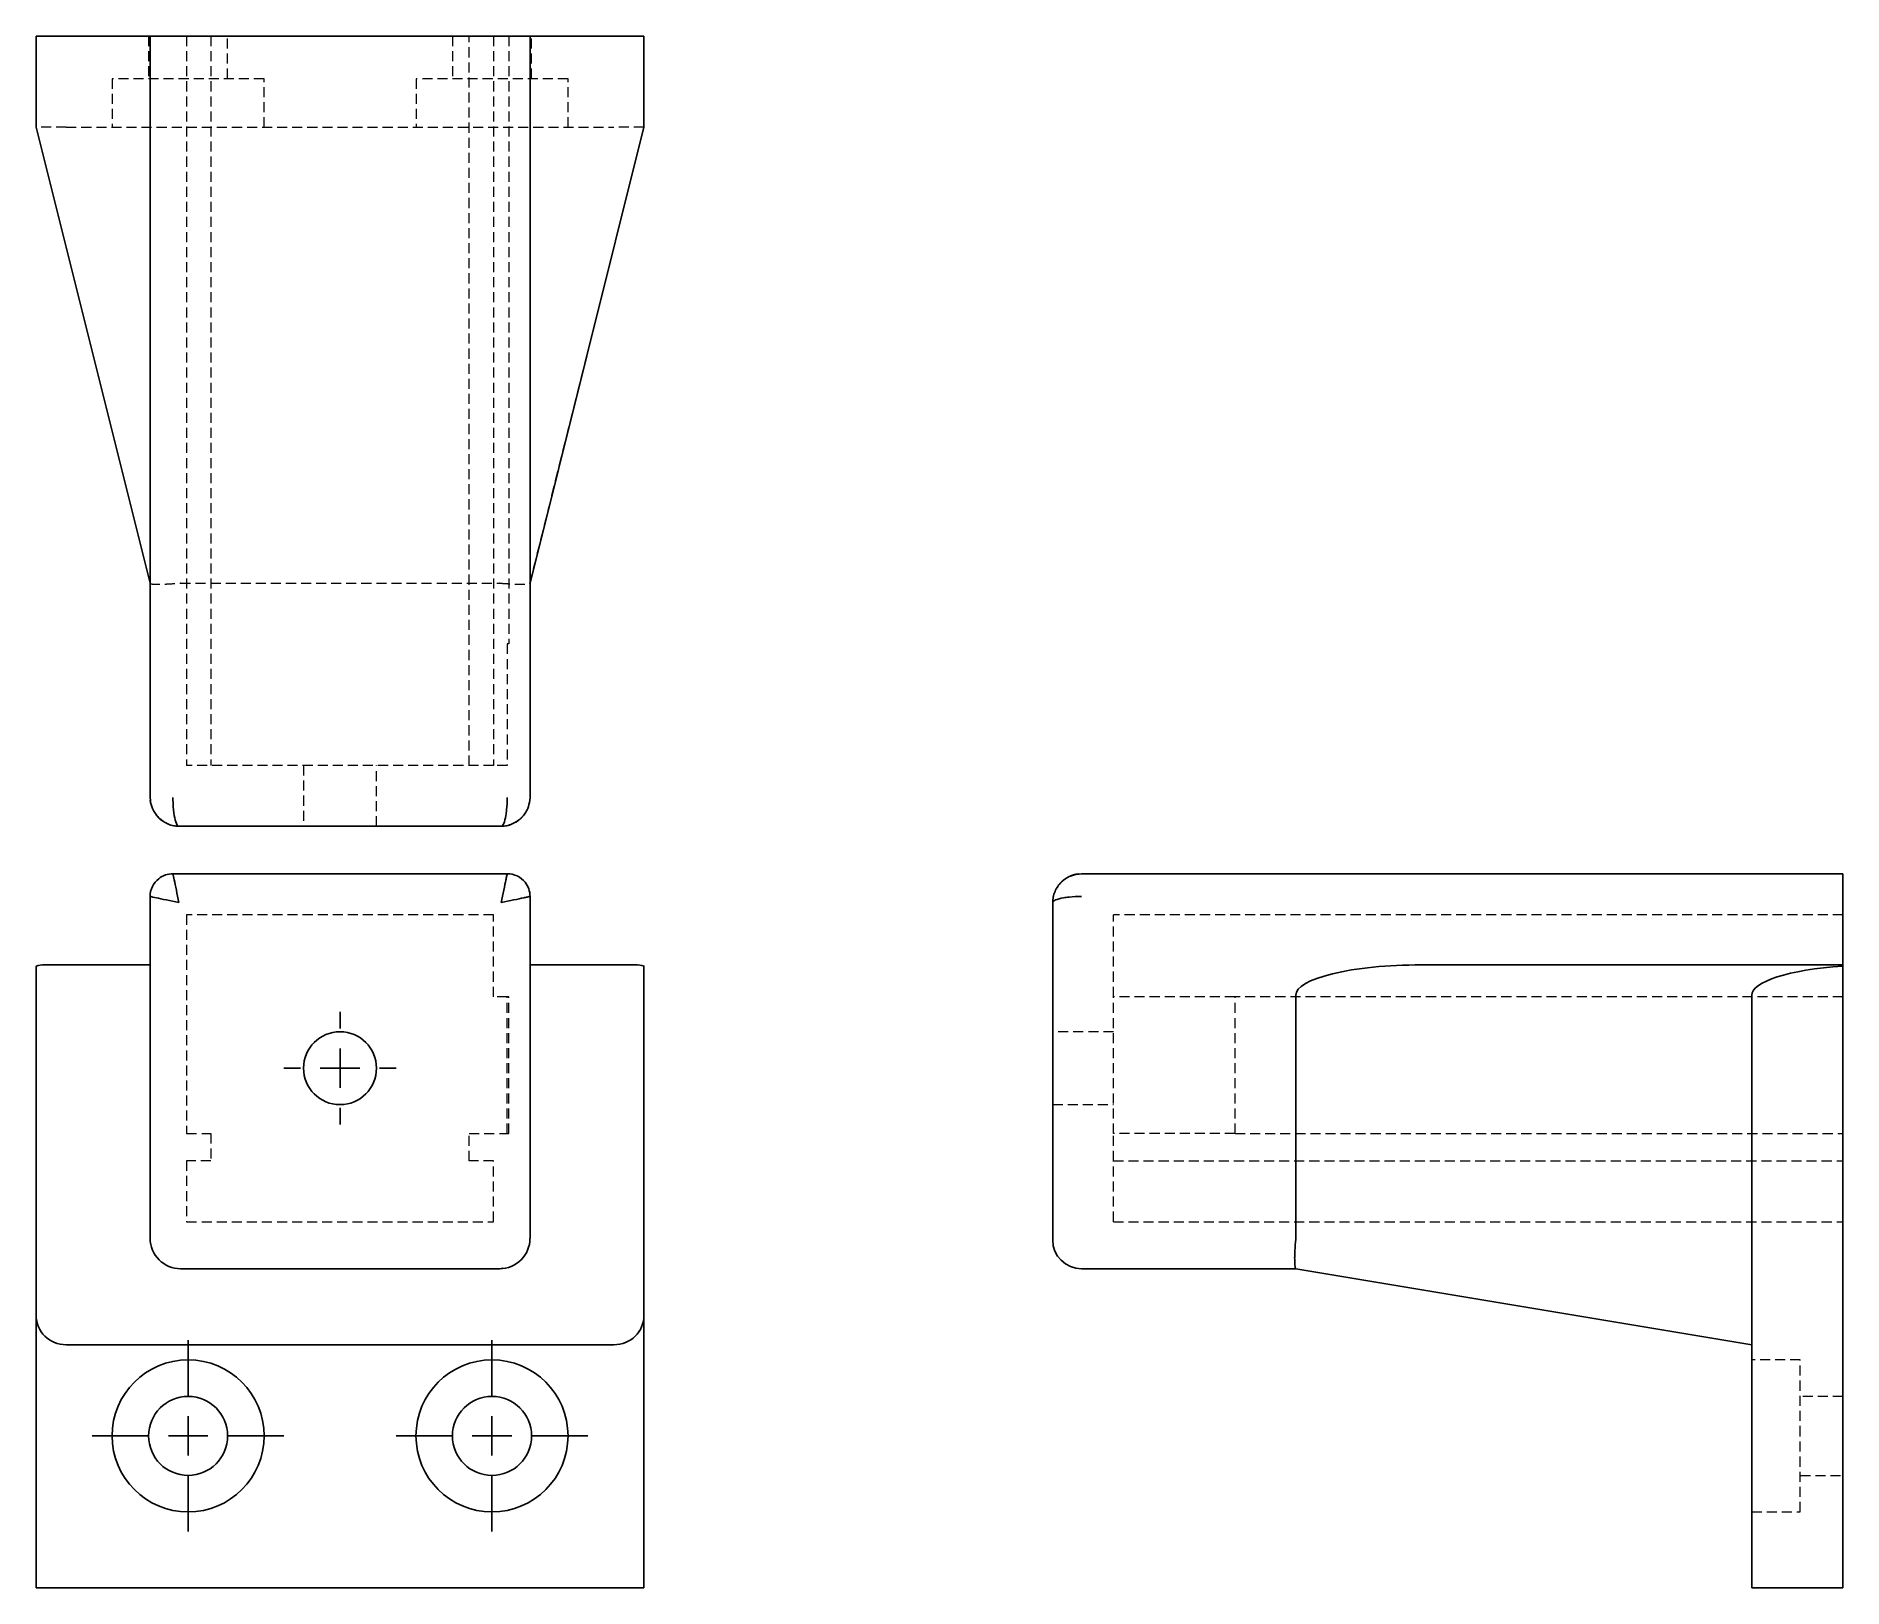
# Model space of a CAD drawing. Header units: millimetres. Extents: x 45 to 273, y 12 to 208.
import ezdxf

# ---------------------------------------------------------------- set-up
doc = ezdxf.new("R2010")
doc.units = ezdxf.units.MM
doc.linetypes.add('HIDDEN', pattern=[1.905, 1.27, -0.635])
doc.layers.add('10', color=7, linetype='Continuous')

# ---------------------------------------------------------------- blocks, each defined once
blk = doc.blocks.new('SW_CENTERMARKSYMBOL_0')
at = {"layer": '10', "color": 0}
for p, q in [((0, 5), (0, 12.11)), ((0, 0), (0, 2.5)), ((-5, 0), (-12.11, 0)), ((0, 0), (-2.5, 0)), ((0, 0), (0, -2.5)), ((0, 0), (2.5, 0)), ((5, 0), (12.11, 0)), ((0, -5), (0, -12.11))]:
    blk.add_line(p, q, dxfattribs=at)
blk = doc.blocks.new('SW_CENTERMARKSYMBOL_1')
at = {"layer": '10', "color": 0}
for p, q in [((0, 5), (0, 12.11)), ((0, 0), (0, 2.5)), ((-5, 0), (-12.11, 0)), ((0, 0), (-2.5, 0)), ((0, 0), (0, -2.5)), ((0, 0), (2.5, 0)), ((5, 0), (12.11, 0)), ((0, -5), (0, -12.11))]:
    blk.add_line(p, q, dxfattribs=at)
blk = doc.blocks.new('SW_CENTERMARKSYMBOL_2')
at = {"layer": '10', "color": 0}
for p, q in [((0, 5), (0, 7.11)), ((0, 0), (0, 2.5)), ((-5, 0), (-7.11, 0)), ((0, 0), (-2.5, 0)), ((0, 0), (0, -2.5)), ((0, 0), (2.5, 0)), ((5, 0), (7.11, 0)), ((0, -5), (0, -7.11))]:
    blk.add_line(p, q, dxfattribs=at)

msp = doc.modelspace()

# ---------------------------------------------------------------- linework, layer by layer
at = {"color": 7, "linetype": 'Continuous', "lineweight": 25}
for p, q in [((44.58, 196.47), (44.58, 208)), ((44.58, 208), (45.65, 208)), ((45.65, 208), (58.98, 208)), ((58.98, 111.75), (58.98, 208)), ((58.98, 208), (61.87, 208)), ((58.98, 208), (58.98, 154.68)), ((104.13, 208), (61.87, 208)), ((104.13, 208), (107.02, 208)), ((107.02, 111.75), (107.02, 208)), ((107.02, 154.68), (107.02, 208)), ((107.02, 208), (120.35, 208)), ((120.35, 208), (121.42, 208)), ((121.42, 208), (121.42, 196.47)), ((58.98, 138.84), (44.58, 196.47)), ((121.42, 196.47), (107.02, 138.84)), ((58.98, 111.75), (59.02, 111.37)), ((106.98, 111.36), (107.02, 111.75)), ((62.63, 108.1), (103.37, 108.1)), ((104.13, 102.1), (61.87, 102.1)), ((176.75, 102.1), (176.36, 102.06)), ((176.75, 102.1), (273, 102.1)), ((273, 102.1), (273, 99.22)), ((58.98, 99.22), (58.98, 55.99)), ((107.02, 55.99), (107.02, 99.22)), ((173.1, 98.45), (173.1, 55.99)), ((273, 99.22), (273, 90.57)), ((44.58, 86.73), (44.58, 90.43)), ((45.65, 90.57), (58.98, 90.57)), ((107.02, 90.57), (120.35, 90.57)), ((121.42, 90.43), (121.42, 86.73)), ((219.68, 90.57), (273, 90.57)), ((273, 90.57), (273, 90.43)), ((273, 90.43), (273, 11.8)), ((44.58, 86.73), (44.58, 46.28)), ((121.42, 86.73), (121.42, 46.28)), ((203.84, 86.73), (203.84, 55.99)), ((261.47, 86.73), (261.47, 46.28)), ((173.1, 55.99), (173.1, 55.8)), ((61.62, 52.34), (61.62, 52.34)), ((62.83, 52.15), (103.17, 52.15)), ((103.21, 52.15), (103.54, 52.21)), ((103.54, 52.17), (103.54, 52.17)), ((176.75, 52.15), (191.35, 52.15)), ((203.84, 52.15), (191.35, 52.15)), ((261.47, 42.54), (203.83, 52.15)), ((44.58, 11.8), (44.58, 46.28)), ((121.42, 46.28), (121.42, 11.8)), ((261.47, 46.28), (261.47, 11.8)), ((48.38, 42.54), (117.62, 42.54)), ((44.58, 11.8), (121.42, 11.8)), ((261.47, 11.8), (273, 11.8))]:
    msp.add_line(p, q, dxfattribs=at)
at = {"color": 7, "linetype": 'HIDDEN', "lineweight": 18}
for p, q in [((58.79, 208), (58.79, 202.62)), ((63.6, 208), (63.6, 115.78)), ((66.67, 208), (66.67, 115.78)), ((68.78, 202.62), (68.78, 208)), ((97.22, 208), (97.22, 202.62)), ((99.33, 115.78), (99.33, 208)), ((102.4, 208), (102.4, 115.78)), ((104.33, 208), (104.33, 131.15)), ((107.21, 202.62), (107.21, 208)), ((73.39, 202.62), (54.18, 202.62)), ((54.18, 202.62), (54.18, 196.47)), ((73.39, 196.47), (73.39, 202.62)), ((111.82, 202.62), (92.61, 202.62)), ((92.61, 202.62), (92.61, 196.47)), ((111.82, 196.47), (111.82, 202.62)), ((48.38, 196.47), (44.58, 196.47)), ((48.38, 196.47), (117.62, 196.47)), ((107.01, 138.83), (121.42, 196.47)), ((121.42, 196.47), (117.62, 196.47)), ((58.99, 138.83), (58.98, 138.84)), ((62.83, 138.84), (103.17, 138.84)), ((107.02, 138.84), (107.01, 138.83)), ((104.13, 131.15), (104.13, 115.78)), ((104.13, 131.15), (104.13, 131.15)), ((104.13, 131.15), (104.13, 115.78)), ((104.33, 131.15), (104.13, 131.15)), ((102.4, 115.78), (63.6, 115.78)), ((78.39, 115.78), (78.39, 108.1)), ((87.61, 108.1), (87.61, 115.78)), ((104.13, 115.78), (102.4, 115.78)), ((58.98, 111.75), (58.98, 111.75)), ((107.02, 111.75), (107.02, 111.75)), ((62.63, 108.1), (62.63, 108.1)), ((103.37, 108.1), (103.37, 108.1)), ((63.6, 96.91), (63.6, 69.25)), ((102.4, 96.91), (63.6, 96.91)), ((102.4, 86.54), (102.4, 96.91)), ((273, 96.91), (180.78, 96.91)), ((180.78, 86.54), (180.78, 96.91)), ((104.13, 86.54), (102.4, 86.54)), ((104.13, 69.25), (104.13, 86.54)), ((104.33, 86.54), (104.13, 86.54)), ((104.33, 69.25), (104.33, 86.54)), ((196.15, 86.54), (180.78, 86.54)), ((180.78, 69.25), (180.78, 86.54)), ((273, 86.54), (196.15, 86.54)), ((196.15, 69.25), (196.15, 86.54)), ((203.84, 86.73), (203.84, 55.99)), ((261.47, 86.73), (261.47, 46.28)), ((180.78, 82.12), (173.1, 82.12)), ((173.1, 72.9), (180.78, 72.9)), ((63.6, 69.25), (66.67, 69.25)), ((66.67, 69.25), (66.67, 65.79)), ((99.33, 65.79), (99.33, 69.25)), ((99.33, 69.25), (104.13, 69.25)), ((104.13, 69.25), (104.33, 69.25)), ((196.15, 69.25), (180.78, 69.25)), ((180.78, 65.79), (180.78, 69.25)), ((196.15, 69.25), (273, 69.25)), ((63.6, 65.79), (63.6, 58.1)), ((66.67, 65.79), (63.6, 65.79)), ((102.4, 65.79), (99.33, 65.79)), ((102.4, 58.1), (102.4, 65.79)), ((180.78, 58.1), (180.78, 65.79)), ((180.78, 65.79), (273, 65.79)), ((63.6, 58.1), (102.4, 58.1)), ((180.78, 58.1), (273, 58.1)), ((176.75, 52.15), (176.75, 52.15)), ((176.75, 52.15), (191.35, 52.15)), ((191.35, 52.15), (203.84, 52.15)), ((267.62, 40.62), (261.47, 40.62)), ((267.62, 31.02), (267.62, 40.62)), ((273, 36.01), (267.62, 36.01)), ((267.62, 21.41), (267.62, 31.02)), ((267.62, 26.02), (273, 26.02)), ((261.47, 21.41), (267.62, 21.41))]:
    msp.add_line(p, q, dxfattribs=at)
at = {"color": 7, "linetype": 'Continuous', "lineweight": 25}
for centre, radius in [((83, 77.51), 4.61), ((63.79, 31.02), 9.61), ((102.21, 31.02), 9.61), ((63.79, 31.02), 5), ((102.21, 31.02), 5)]:
    msp.add_circle(centre, radius, dxfattribs=at)
for centre, radius, start, end in [((62.83, 55.99), 3.84, 180, 270.0001), ((103.17, 55.99), 3.84, 269.9998, 0.0001), ((176.75, 55.8), 3.65, 180, 270)]:
    msp.add_arc(centre, radius, start, end, dxfattribs=at)
at = {"color": 7, "linetype": 'HIDDEN', "lineweight": 18}
for centre, major_axis, ratio, start_param, end_param in [((62.83, 115.78), (0, 23.05), 0.166666, 0.000002, 0.010247), ((103.17, 115.78), (0, 23.05), 0.166667, 6.272939, 6.283185), ((62.83, 55.99), (0.58, 3.8), 0.999996, 1.721529, 1.747926), ((103.17, 55.99), (-0.17, 3.84), 0.999996, 4.642165, 4.668562), ((188.47, 55.99), (15.37, 0), 0.250001, 6.256789, 6.283186)]:
    msp.add_ellipse(centre, major_axis=major_axis, ratio=ratio, start_param=start_param, end_param=end_param, dxfattribs=at)
at = {"color": 7, "linetype": 'Continuous', "lineweight": 25}
for centre, major_axis, ratio, start_param, end_param in [((45.65, 86.73), (-3.96, 0), 0.970143, 4.712389, 4.988268), ((120.35, 86.73), (3.96, 0), 0.970142, 1.294918, 1.570796), ((219.68, 86.73), (-15.84, 0), 0.242536, 4.712388, 6.283185), ((277.32, 86.73), (15.84, 0), 0.242536, 1.846675, 3.141593), ((188.47, 55.99), (15.37, 0), 0.250001, 6.25679, 6.283187), ((103.17, 55.99), (2.58, 2.85), 0.999994, 3.877223, 3.887468), ((48.54, 46.44), (-3.34, -2.23), 0.957704, 5.714959, 7.245872), ((117.46, 46.44), (3.34, -2.23), 0.957704, 5.320499, 6.851412)]:
    msp.add_ellipse(centre, major_axis=major_axis, ratio=ratio, start_param=start_param, end_param=end_param, dxfattribs=at)
at = {"color": 7, "linetype": 'HIDDEN', "lineweight": 18}
for points, knots in [([(58.99, 138.83), (58.99, 138.8), (59.02, 138.78), (59.13, 138.75), (59.2, 138.73), (59.4, 138.71), (59.52, 138.7), (59.8, 138.69), (59.96, 138.69), (60.31, 138.7), (60.5, 138.7), (60.91, 138.72), (61.12, 138.73), (61.8, 138.77), (62.29, 138.8), (62.79, 138.83)], [0, 0, 0, 0, 0.125, 0.125, 0.25, 0.25, 0.375, 0.375, 0.5, 0.5, 0.625, 0.625, 0.75, 0.75, 1, 1, 1, 1]), ([(103.21, 138.83), (103.46, 138.82), (103.7, 138.8), (104.18, 138.77), (104.42, 138.76), (104.87, 138.73), (105.09, 138.72), (105.5, 138.7), (105.69, 138.7), (106.04, 138.69), (106.2, 138.69), (106.48, 138.7), (106.6, 138.71), (106.89, 138.74), (107, 138.78), (107.01, 138.83)], [0, 0, 0, 0, 0.125, 0.125, 0.25, 0.25, 0.375, 0.375, 0.5, 0.5, 0.625, 0.625, 0.75, 0.75, 1, 1, 1, 1]), ([(59.02, 111.37), (59.03, 111.27), (59.05, 110.93), (59.23, 110.37), (59.57, 109.72), (59.95, 109.25), (60.32, 108.91), (60.65, 108.68), (61.12, 108.41), (61.79, 108.16), (62.34, 108.12), (62.63, 108.1)], [0, 0, 0, 0, 0.0565517, 0.1873187, 0.3220954, 0.4610539, 0.5266891, 0.6020163, 0.6870443, 0.8326387, 1, 1, 1, 1]), ([(103.37, 108.1), (103.66, 108.12), (104.21, 108.16), (104.95, 108.43), (105.51, 108.77), (105.91, 109.12), (106.2, 109.44), (106.49, 109.83), (106.77, 110.37), (106.95, 110.93), (106.97, 111.26), (106.98, 111.36)], [0, 0, 0, 0, 0.1675, 0.313215, 0.43713, 0.539249, 0.609413, 0.678507, 0.813395, 0.94427, 1, 1, 1, 1]), ([(176.36, 102.06), (176.26, 102.06), (175.93, 102.03), (175.37, 101.85), (174.72, 101.52), (174.25, 101.13), (173.91, 100.76), (173.68, 100.44), (173.41, 99.97), (173.16, 99.3), (173.12, 98.75), (173.1, 98.45)], [0, 0, 0, 0, 0.0556902, 0.1865765, 0.3214763, 0.4605617, 0.5262568, 0.6016528, 0.6867585, 0.8324858, 1, 1, 1, 1]), ([(176.75, 102.04), (176.53, 102.03), (176.09, 102.01), (175.44, 101.83), (174.8, 101.51), (174.23, 101.09), (173.94, 100.72), (173.79, 100.55)], [0, 0, 0, 0, 0.183613, 0.37923, 0.584492, 0.798156, 1, 1, 1, 1])]:
    msp.add_open_spline(points, degree=3, knots=knots, dxfattribs=at)
at = {"color": 7, "linetype": 'Continuous', "lineweight": 25}
for points, knots in [([(59, 111.39), (59.07, 111.03), (59.19, 110.45), (59.62, 109.71), (60.08, 109.16), (60.66, 108.69), (61.31, 108.34), (61.99, 108.13), (62.42, 108.11), (62.63, 108.1)], [0, 0, 0, 0, 0.202219, 0.323682, 0.45426, 0.58916, 0.725352, 0.861996, 1, 1, 1, 1]), ([(62.63, 108.1), (62.41, 108.1), (62.06, 108.88), (61.89, 110.66), (61.87, 111.47), (61.87, 111.75)], [0, 0, 0, 0, 0.897598, 1.346397, 1.570796, 1.570796, 1.570796, 1.570796]), ([(104.13, 111.75), (104.13, 111.2), (104.09, 110.39), (103.88, 108.75), (103.59, 108.1), (103.37, 108.1)], [0, 0, 0, 0, 0.448799, 0.673198, 1.570796, 1.570796, 1.570796, 1.570796]), ([(103.37, 108.1), (103.6, 108.11), (104.08, 108.14), (104.78, 108.37), (105.41, 108.72), (105.97, 109.19), (106.41, 109.73), (106.82, 110.46), (106.93, 111.03), (107, 111.39)], [0, 0, 0, 0, 0.143813, 0.28386, 0.420442, 0.553161, 0.680476, 0.799521, 1, 1, 1, 1]), ([(61.87, 102.1), (61.22, 102.1), (59.71, 101.57), (58.98, 100.08), (58.98, 99.22)], [0, 0, 0, 0, 0.428571, 1, 1, 1, 1]), ([(62.63, 98.45), (62.41, 99.54), (62.06, 101.16), (61.89, 102.01), (61.87, 102.1), (61.87, 102.1)], [0, 0, 0, 0, 0.897598, 1.346397, 1.570796, 1.570796, 1.570796, 1.570796]), ([(104.13, 102.1), (104.13, 102.1), (104.09, 101.91), (103.88, 100.89), (103.59, 99.54), (103.37, 98.45)], [0, 0, 0, 0, 0.448799, 0.673198, 1.570796, 1.570796, 1.570796, 1.570796]), ([(107.02, 99.22), (107.02, 99.87), (106.49, 101.38), (105, 102.1), (104.13, 102.1)], [0, 0, 0, 0, 0.428571, 1, 1, 1, 1]), ([(176.39, 102.08), (176.03, 102.01), (175.46, 101.9), (174.73, 101.49), (174.19, 101.05), (173.72, 100.5), (173.37, 99.86), (173.14, 99.16), (173.11, 98.69), (173.1, 98.45)], [0, 0, 0, 0, 0.2005652, 0.3196551, 0.4470211, 0.5797539, 0.7162777, 0.8562264, 1, 1, 1, 1]), ([(58.98, 99.22), (58.98, 99.22), (59.08, 99.2), (59.92, 99.02), (61.54, 98.68), (62.63, 98.45)], [0, 0, 0, 0, 0.224399, 0.673198, 1.570796, 1.570796, 1.570796, 1.570796]), ([(103.37, 98.45), (104.46, 98.68), (105.81, 98.96), (106.83, 99.18), (107.02, 99.22), (107.02, 99.22)], [0, 0, 0, 0, 0.897598, 1.121997, 1.570796, 1.570796, 1.570796, 1.570796]), ([(173.1, 98.45), (173.1, 98.68), (173.75, 98.96), (175.39, 99.18), (176.2, 99.22), (176.75, 99.22)], [0, 0, 0, 0, 0.897598, 1.121997, 1.570796, 1.570796, 1.570796, 1.570796]), ([(203.83, 52.15), (203.82, 52.15), (203.8, 52.18), (203.77, 52.28), (203.76, 52.35), (203.73, 52.54), (203.72, 52.65), (203.7, 52.92), (203.7, 53.08), (203.69, 53.42), (203.69, 53.61), (203.7, 54.02), (203.71, 54.23), (203.74, 54.91), (203.78, 55.4), (203.83, 55.89)], [0, 0, 0, 0, 0.125, 0.125, 0.25, 0.25, 0.375, 0.375, 0.5, 0.5, 0.625, 0.625, 0.75, 0.75, 1, 1, 1, 1])]:
    msp.add_open_spline(points, degree=3, knots=knots, dxfattribs=at)

# ---------------------------------------------------------------- block references
at = {"layer": '10'}
for name, p in [('SW_CENTERMARKSYMBOL_2', (83, 77.51)), ('SW_CENTERMARKSYMBOL_0', (63.79, 31.02)), ('SW_CENTERMARKSYMBOL_1', (102.21, 31.02))]:
    msp.add_blockref(name, p, dxfattribs=at)

doc.saveas('drawing.dxf')
